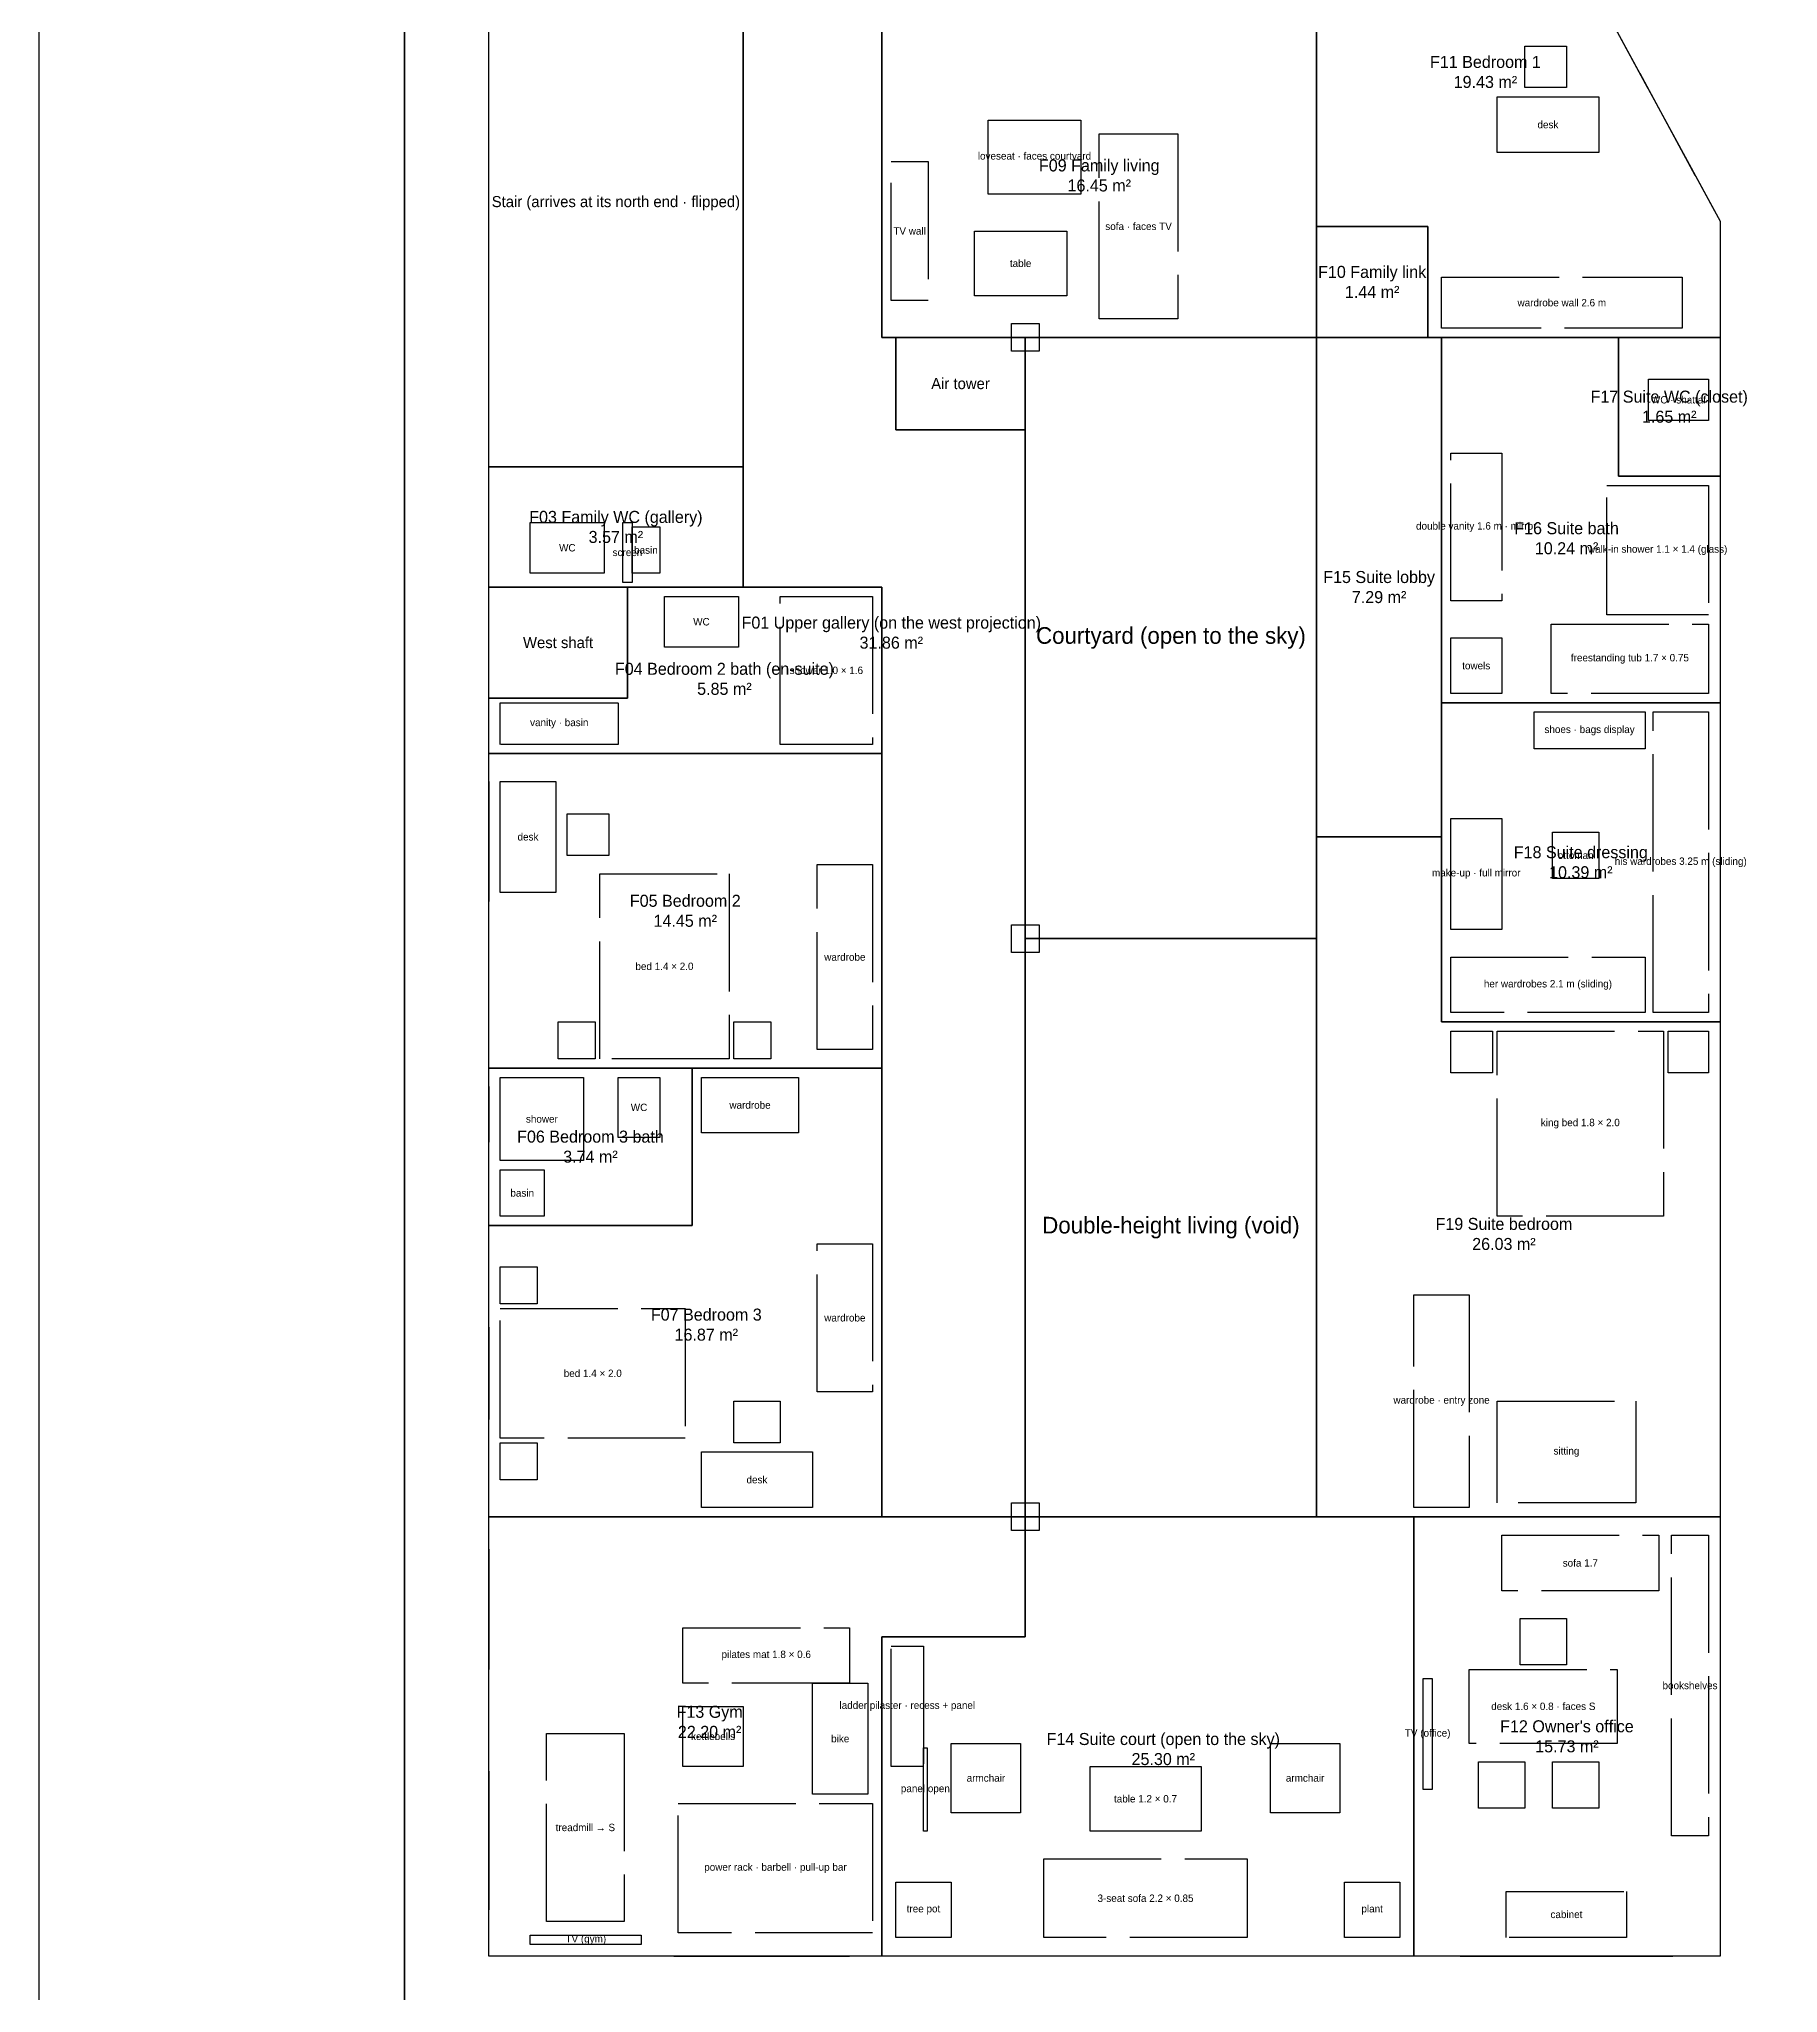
# Model space of a CAD drawing. Header units: metres. Extents: x -6.5 to 29.6, y -47.5 to 1.6.
# Drawn here: x -3.95 to 14.85, y -30.47 to -9.35 of the extents above; entities that cross this region are included whole.
import ezdxf

# ---------------------------------------------------------------- set-up
doc = ezdxf.new("R2010")
doc.units = ezdxf.units.M
doc.linetypes.add('DASHED', pattern=[1.524, 1.27, -0.254])
for name, color, linetype in [('BUILDING-OUTLINE', 1, 'CONTINUOUS'), ('DOORS', 1, 'CONTINUOUS'), ('FURNITURE', 8, 'DASHED'), ('GF-OUTLINE', 8, 'DASHED'), ('MARKS', 4, 'DASHED'), ('OPENINGS', 6, 'CONTINUOUS'), ('ROOM-LABELS', 7, 'CONTINUOUS'), ('ROOMS-CIRC', 9, 'CONTINUOUS'), ('ROOMS-CORE', 252, 'CONTINUOUS'), ('ROOMS-FAMILY', 40, 'CONTINUOUS'), ('ROOMS-GUEST', 32, 'CONTINUOUS'), ('ROOMS-GYM', 4, 'CONTINUOUS'), ('ROOMS-OPEN', 3, 'CONTINUOUS'), ('ROOMS-SERVICE', 140, 'CONTINUOUS'), ('SITE-DRIVEWAY', 5, 'CONTINUOUS'), ('SITE-ENVELOPE', 3, 'CONTINUOUS'), ('SITE-LAND', 8, 'CONTINUOUS'), ('VOIDS', 150, 'CONTINUOUS'), ('WINDOWS', 4, 'CONTINUOUS')]:
    doc.layers.add(name, color=color, linetype=linetype)

msp = doc.modelspace()

# ---------------------------------------------------------------- linework, layer by layer
at = {"layer": 'BUILDING-OUTLINE'}
msp.add_lwpolyline([(0.91, -6.0734), (11.371, -6.0734), (14.221, -11.3184), (14.221, -30.0734), (0.91, -30.0734)], close=True, dxfattribs=at)
at = {"layer": 'DOORS'}
for p, q in [((9.96, -11.3734), (10.96, -11.3734)), ((9.91, -12.5734), (11.01, -12.5734)), ((11.21, -12.7234), (11.21, -13.7234)), ((3.66, -14.2734), (3.66, -15.1734)), ((11.21, -16.6734), (11.21, -17.6734)), ((2.61, -17.0734), (3.51, -17.0734)), ((5.16, -17.1734), (5.16, -18.1734)), ((9.96, -17.9734), (10.96, -17.9734)), ((5.16, -21.2734), (5.16, -22.2734)), ((6.71, -25.5734), (6.71, -26.4734)), ((10.91, -25.5734), (10.91, -26.4234))]:
    msp.add_line(p, q, dxfattribs=at)
at = {"layer": 'FURNITURE'}
for points in [[(12.11, -9.4234), (12.56, -9.4234), (12.56, -9.8734), (12.11, -9.8734)], [(11.81, -9.9734), (12.91, -9.9734), (12.91, -10.5734), (11.81, -10.5734)], [(6.31, -10.2234), (7.31, -10.2234), (7.31, -11.0234), (6.31, -11.0234)], [(7.51, -10.3734), (8.36, -10.3734), (8.36, -12.3734), (7.51, -12.3734)], [(5.26, -10.6734), (5.66, -10.6734), (5.66, -12.1734), (5.26, -12.1734)], [(6.16, -11.4234), (7.16, -11.4234), (7.16, -12.1234), (6.16, -12.1234)], [(11.21, -11.9234), (13.81, -11.9234), (13.81, -12.4734), (11.21, -12.4734)], [(13.446, -13.0234), (14.096, -13.0234), (14.096, -13.4734), (13.446, -13.4734)], [(11.31, -13.8234), (11.86, -13.8234), (11.86, -15.4234), (11.31, -15.4234)], [(12.996, -14.1734), (14.096, -14.1734), (14.096, -15.5734), (12.996, -15.5734)], [(1.36, -14.5734), (2.16, -14.5734), (2.16, -15.1234), (1.36, -15.1234)], [(2.36, -14.5734), (2.46, -14.5734), (2.46, -15.2234), (2.36, -15.2234)], [(2.46, -14.6234), (2.76, -14.6234), (2.76, -15.1234), (2.46, -15.1234)], [(2.81, -15.3734), (3.61, -15.3734), (3.61, -15.9234), (2.81, -15.9234)], [(4.06, -15.3734), (5.06, -15.3734), (5.06, -16.9734), (4.06, -16.9734)], [(11.31, -15.8234), (11.86, -15.8234), (11.86, -16.4234), (11.31, -16.4234)], [(12.396, -15.6734), (14.096, -15.6734), (14.096, -16.4234), (12.396, -16.4234)], [(1.035, -16.5234), (2.31, -16.5234), (2.31, -16.9734), (1.035, -16.9734)], [(12.21, -16.6234), (13.41, -16.6234), (13.41, -17.0234), (12.21, -17.0234)], [(13.496, -16.6234), (14.096, -16.6234), (14.096, -19.8734), (13.496, -19.8734)], [(1.035, -17.3734), (1.635, -17.3734), (1.635, -18.5734), (1.035, -18.5734)], [(1.76, -17.7234), (2.21, -17.7234), (2.21, -18.1734), (1.76, -18.1734)], [(11.31, -17.7734), (11.86, -17.7734), (11.86, -18.9734), (11.31, -18.9734)], [(12.41, -17.9234), (12.91, -17.9234), (12.91, -18.4234), (12.41, -18.4234)], [(2.11, -18.3734), (3.51, -18.3734), (3.51, -20.3734), (2.11, -20.3734)], [(4.46, -18.2734), (5.06, -18.2734), (5.06, -20.2734), (4.46, -20.2734)], [(11.31, -19.2734), (13.41, -19.2734), (13.41, -19.8734), (11.31, -19.8734)], [(1.66, -19.9734), (2.06, -19.9734), (2.06, -20.3734), (1.66, -20.3734)], [(3.56, -19.9734), (3.96, -19.9734), (3.96, -20.3734), (3.56, -20.3734)], [(11.31, -20.0734), (11.76, -20.0734), (11.76, -20.5234), (11.31, -20.5234)], [(11.81, -20.0734), (13.61, -20.0734), (13.61, -22.0734), (11.81, -22.0734)], [(13.66, -20.0734), (14.096, -20.0734), (14.096, -20.5234), (13.66, -20.5234)], [(1.035, -20.5734), (1.935, -20.5734), (1.935, -21.4734), (1.035, -21.4734)], [(2.31, -20.5734), (2.76, -20.5734), (2.76, -21.2234), (2.31, -21.2234)], [(3.21, -20.5734), (4.26, -20.5734), (4.26, -21.1734), (3.21, -21.1734)], [(1.035, -21.5734), (1.51, -21.5734), (1.51, -22.0734), (1.035, -22.0734)], [(4.46, -22.3734), (5.06, -22.3734), (5.06, -23.9734), (4.46, -23.9734)], [(1.035, -22.6234), (1.435, -22.6234), (1.435, -23.0234), (1.035, -23.0234)], [(10.91, -22.9234), (11.51, -22.9234), (11.51, -25.2234), (10.91, -25.2234)], [(1.035, -23.0734), (3.035, -23.0734), (3.035, -24.4734), (1.035, -24.4734)], [(3.56, -24.0734), (4.06, -24.0734), (4.06, -24.5234), (3.56, -24.5234)], [(11.81, -24.0734), (13.31, -24.0734), (13.31, -25.1734), (11.81, -25.1734)], [(1.035, -24.5234), (1.435, -24.5234), (1.435, -24.9234), (1.035, -24.9234)], [(3.21, -24.6234), (4.41, -24.6234), (4.41, -25.2234), (3.21, -25.2234)], [(11.86, -25.5234), (13.56, -25.5234), (13.56, -26.1234), (11.86, -26.1234)], [(13.696, -25.5234), (14.096, -25.5234), (14.096, -28.7734), (13.696, -28.7734)], [(3.01, -26.5234), (4.81, -26.5234), (4.81, -27.1234), (3.01, -27.1234)], [(12.06, -26.4234), (12.56, -26.4234), (12.56, -26.9234), (12.06, -26.9234)], [(5.26, -26.7234), (5.61, -26.7234), (5.61, -28.0234), (5.26, -28.0234)], [(11.51, -26.9734), (13.11, -26.9734), (13.11, -27.7734), (11.51, -27.7734)], [(4.41, -27.1234), (5.01, -27.1234), (5.01, -28.3234), (4.41, -28.3234)], [(11.01, -27.0734), (11.11, -27.0734), (11.11, -28.2734), (11.01, -28.2734)], [(3.01, -27.3734), (3.66, -27.3734), (3.66, -28.0234), (3.01, -28.0234)], [(1.535, -27.6684), (2.375, -27.6684), (2.375, -29.6984), (1.535, -29.6984)], [(5.61, -27.8234), (5.65, -27.8234), (5.65, -28.7234), (5.61, -28.7234)], [(5.91, -27.7734), (6.66, -27.7734), (6.66, -28.5234), (5.91, -28.5234)], [(9.36, -27.7734), (10.11, -27.7734), (10.11, -28.5234), (9.36, -28.5234)], [(7.41, -28.0234), (8.61, -28.0234), (8.61, -28.7234), (7.41, -28.7234)], [(11.61, -27.9734), (12.11, -27.9734), (12.11, -28.4734), (11.61, -28.4734)], [(12.41, -27.9734), (12.91, -27.9734), (12.91, -28.4734), (12.41, -28.4734)], [(2.96, -28.4234), (5.06, -28.4234), (5.06, -29.8234), (2.96, -29.8234)], [(6.91, -29.0234), (9.11, -29.0234), (9.11, -29.8734), (6.91, -29.8734)], [(5.31, -29.2734), (5.91, -29.2734), (5.91, -29.8734), (5.31, -29.8734)], [(10.16, -29.2734), (10.76, -29.2734), (10.76, -29.8734), (10.16, -29.8734)], [(11.91, -29.3734), (13.21, -29.3734), (13.21, -29.8734), (11.91, -29.8734)], [(1.36, -29.8484), (2.56, -29.8484), (2.56, -29.9484), (1.36, -29.9484)]]:
    msp.add_lwpolyline(points, close=True, dxfattribs=at)
at = {"layer": 'GF-OUTLINE'}
msp.add_lwpolyline([(0.91, -6.0734), (11.371, -6.0734), (14.221, -11.3184), (14.221, -30.0734), (0.91, -30.0734)], close=True, dxfattribs=at)
at = {"layer": 'MARKS'}
msp.add_line((6.71, -12.5734), (6.71, -25.3234), dxfattribs=at)
for points in [[(6.56, -12.4234), (6.86, -12.4234), (6.86, -12.7234), (6.56, -12.7234)], [(6.56, -18.9234), (6.86, -18.9234), (6.86, -19.2234), (6.56, -19.2234)], [(6.56, -25.1734), (6.86, -25.1734), (6.86, -25.4734), (6.56, -25.4734)]]:
    msp.add_lwpolyline(points, close=True, dxfattribs=at)
at = {"layer": 'OPENINGS'}
for p, q in [((5.16, -9.1734), (5.16, -10.5734)), ((13.121, -12.8734), (13.121, -13.8734)), ((3.11, -21.0734), (3.11, -22.0734)), ((5.26, -25.3234), (6.36, -25.3234)), ((9.96, -25.3234), (10.86, -25.3234))]:
    msp.add_line(p, q, dxfattribs=at)
at = {"layer": 'ROOMS-CIRC'}
for points in [[(3.16, -6.7734), (5.16, -6.7734), (5.16, -9.0734), (5.16, -12.5734), (5.31, -12.5734), (5.31, -13.5734), (6.71, -13.5734), (6.71, -25.3234), (5.16, -25.3234), (5.16, -15.2734), (3.66, -15.2734), (3.66, -13.9734), (3.66, -8.2734), (3.16, -8.2734)], [(9.86, -11.3734), (11.06, -11.3734), (11.06, -12.5734), (9.86, -12.5734)], [(9.86, -12.5734), (11.21, -12.5734), (11.21, -17.9734), (9.86, -17.9734)]]:
    msp.add_lwpolyline(points, close=True, dxfattribs=at)
at = {"layer": 'ROOMS-CORE'}
for points in [[(0.91, -8.2734), (3.66, -8.2734), (3.66, -13.9734), (0.91, -13.9734)], [(5.31, -12.5734), (6.71, -12.5734), (6.71, -13.5734), (5.31, -13.5734)], [(0.91, -15.2734), (2.41, -15.2734), (2.41, -16.4734), (0.91, -16.4734)]]:
    msp.add_lwpolyline(points, close=True, dxfattribs=at)
at = {"layer": 'ROOMS-FAMILY'}
for points in [[(9.86, -6.0734), (11.371, -6.0734), (14.221, -11.3184), (14.221, -12.5734), (11.06, -12.5734), (11.06, -11.3734), (9.86, -11.3734)], [(5.16, -9.0734), (9.86, -9.0734), (9.86, -12.5734), (5.16, -12.5734)], [(0.91, -17.0734), (5.16, -17.0734), (5.16, -20.4734), (0.91, -20.4734)], [(3.11, -20.4734), (5.16, -20.4734), (5.16, -25.3234), (0.91, -25.3234), (0.91, -22.1734), (3.11, -22.1734)]]:
    msp.add_lwpolyline(points, close=True, dxfattribs=at)
at = {"layer": 'ROOMS-GUEST'}
for points in [[(11.21, -12.5734), (13.121, -12.5734), (13.121, -14.0734), (14.221, -14.0734), (14.221, -16.5234), (11.21, -16.5234)], [(13.121, -12.5734), (14.221, -12.5734), (14.221, -14.0734), (13.121, -14.0734)], [(11.21, -16.5234), (14.221, -16.5234), (14.221, -19.9734), (11.21, -19.9734)], [(9.86, -17.9734), (11.21, -17.9734), (11.21, -19.9734), (14.221, -19.9734), (14.221, -25.3234), (9.86, -25.3234)]]:
    msp.add_lwpolyline(points, close=True, dxfattribs=at)
at = {"layer": 'ROOMS-GYM'}
msp.add_lwpolyline([(0.91, -25.3234), (6.71, -25.3234), (6.71, -26.6234), (5.16, -26.6234), (5.16, -30.0734), (0.91, -30.0734)], close=True, dxfattribs=at)
at = {"layer": 'ROOMS-OPEN'}
msp.add_lwpolyline([(5.16, -26.6234), (6.71, -26.6234), (6.71, -25.3234), (10.91, -25.3234), (10.91, -30.0734), (5.16, -30.0734)], close=True, dxfattribs=at)
at = {"layer": 'ROOMS-SERVICE'}
for points in [[(0.91, -13.9734), (3.66, -13.9734), (3.66, -15.2734), (0.91, -15.2734)], [(2.41, -15.2734), (5.16, -15.2734), (5.16, -17.0734), (0.91, -17.0734), (0.91, -16.4734), (2.41, -16.4734)], [(0.91, -20.4734), (3.11, -20.4734), (3.11, -22.1734), (0.91, -22.1734)], [(10.91, -25.3234), (14.221, -25.3234), (14.221, -30.0734), (10.91, -30.0734)]]:
    msp.add_lwpolyline(points, close=True, dxfattribs=at)
at = {"layer": 'SITE-DRIVEWAY'}
msp.add_lwpolyline([(-3.95, -0.73), (0, 0), (0, -38.86), (-3.95, -39.59)], close=True, dxfattribs=at)
at = {"layer": 'SITE-ENVELOPE'}
msp.add_lwpolyline([(0, -38.86), (0, -3.05), (9.18, -1.36), (9.67, -1.22), (10.48, -1.65), (13.55, -7.3), (14.06, -8.86), (15.35, -9.4), (18.4, -14.8), (21.13, -21.04), (24.77, -34.3)], close=True, dxfattribs=at)
at = {"layer": 'SITE-LAND'}
msp.add_lwpolyline([(0, 0), (8.64, 1.59), (11.96, -0.17), (15.39, -6.51), (15.68, -7.37), (16.75, -7.83), (20.19, -13.91), (23.02, -20.37), (26.74, -33.94), (0, -38.86)], close=True, dxfattribs=at)
at = {"layer": 'VOIDS'}
for points in [[(6.71, -12.5734), (9.86, -12.5734), (9.86, -19.0734), (6.71, -19.0734)], [(6.71, -19.0734), (9.86, -19.0734), (9.86, -25.3234), (6.71, -25.3234)]]:
    msp.add_lwpolyline(points, close=True, dxfattribs=at)
at = {"layer": 'WINDOWS'}
for p, q in [((13.352, -9.7184), (13.949, -10.8184)), ((6.91, -12.5734), (8.21, -12.5734)), ((8.46, -12.5734), (9.76, -12.5734)), ((9.86, -13.6734), (9.86, -15.6734)), ((6.71, -15.0234), (6.71, -16.6234)), ((14.221, -15.5734), (14.221, -16.1234)), ((6.71, -17.1904), (6.71, -18.7904)), ((0.91, -17.3734), (0.91, -18.6734)), ((6.71, -19.3154), (6.71, -20.9154)), ((0.91, -20.6734), (0.91, -21.2734)), ((14.221, -21.0734), (14.221, -24.6734)), ((6.71, -21.3984), (6.71, -22.9984)), ((0.91, -23.2734), (0.91, -24.2734)), ((6.71, -23.4814), (6.71, -25.0814)), ((6.91, -25.3234), (7.91, -25.3234)), ((8.51, -25.3234), (9.51, -25.3234)), ((0.91, -25.6734), (0.91, -26.9734)), ((0.91, -28.0734), (0.91, -29.5734)), ((14.221, -28.8734), (14.221, -29.7734)), ((2.91, -30.0734), (4.81, -30.0734)), ((11.41, -30.0734), (13.71, -30.0734))]:
    msp.add_line(p, q, dxfattribs=at)

# ---------------------------------------------------------------- texts
at = {"layer": 'FURNITURE', "char_height": 0.08, "attachment_point": 5}
for s, insert in [('desk', (12.36, -10.2734)), ('loveseat · faces courtyard', (6.81, -10.6234)), ('TV wall', (5.46, -11.4234)), ('sofa · faces TV', (7.935, -11.3734)), ('table', (6.66, -11.7734)), ('wardrobe wall 2.6 m', (12.51, -12.1984)), ('WC · shattaf', (13.771, -13.2484)), ('double vanity 1.6 m · mirror', (11.585, -14.6234)), ('WC', (1.76, -14.8484)), ('screen', (2.41, -14.8984)), ('basin', (2.61, -14.8734)), ('walk-in shower 1.1 × 1.4 (glass)', (13.546, -14.8734)), ('WC', (3.21, -15.6484)), ('freestanding tub 1.7 × 0.75', (13.246, -16.0484)), ('shower 1.0 × 1.6', (4.56, -16.1734)), ('towels', (11.585, -16.1234)), ('vanity · basin', (1.6725, -16.7484)), ('shoes · bags display', (12.81, -16.8234)), ('desk', (1.335, -17.9734)), ('ottoman', (12.66, -18.1734)), ('make-up · full mirror', (11.585, -18.3734)), ('his wardrobes 3.25 m (sliding)', (13.796, -18.2484)), ('bed 1.4 × 2.0', (2.81, -19.3734)), ('wardrobe', (4.76, -19.2734)), ('her wardrobes 2.1 m (sliding)', (12.36, -19.5734)), ('WC', (2.535, -20.8984)), ('wardrobe', (3.735, -20.8734)), ('shower', (1.485, -21.0234)), ('king bed 1.8 × 2.0', (12.71, -21.0734)), ('basin', (1.2725, -21.8234)), ('wardrobe', (4.76, -23.1734)), ('bed 1.4 × 2.0', (2.035, -23.7734)), ('wardrobe · entry zone', (11.21, -24.0734)), ('sitting', (12.56, -24.6234)), ('desk', (3.81, -24.9234)), ('sofa 1.7', (12.71, -25.8234)), ('pilates mat 1.8 × 0.6', (3.91, -26.8234)), ('bookshelves', (13.896, -27.1484)), ('ladder pilaster · recess + panel', (5.435, -27.3734)), ('desk 1.6 × 0.8 · faces S', (12.31, -27.3734)), ('kettlebells', (3.335, -27.6984)), ('TV (office)', (11.06, -27.6734)), ('bike', (4.71, -27.7234)), ('panel open', (5.63, -28.2734)), ('armchair', (6.285, -28.1484)), ('armchair', (9.735, -28.1484)), ('table 1.2 × 0.7', (8.01, -28.3734)), ('treadmill → S', (1.955, -28.6834)), ('power rack · barbell · pull-up bar', (4.01, -29.1234)), ('tree pot', (5.61, -29.5734)), ('3-seat sofa 2.2 × 0.85', (8.01, -29.4484)), ('plant', (10.46, -29.5734)), ('cabinet', (12.56, -29.6234)), ('TV (gym)', (1.96, -29.8984))]:
    msp.add_mtext(s, dxfattribs=dict(at, insert=insert))
at = {"layer": 'ROOM-LABELS', "attachment_point": 5}
for s, insert, char_height in [('F11 Bedroom 1\\P19.43 m²', (11.6843, -9.7046), 0.13), ('F09 Family living\\P16.45 m²', (7.51, -10.8234), 0.13), ('Stair (arrives at its north end · flipped)', (2.285, -11.1234), 0.12), ('F10 Family link\\P1.44 m²', (10.46, -11.9734), 0.13), ('Air tower', (6.01, -13.0734), 0.12), ('F17 Suite WC (closet)\\P1.65 m²', (13.671, -13.3234), 0.13), ('F03 Family WC (gallery)\\P3.57 m²', (2.285, -14.6234), 0.13), ('F16 Suite bath\\P10.24 m²', (12.5616, -14.7457), 0.13), ('F15 Suite lobby\\P7.29 m²', (10.535, -15.2734), 0.13), ('F01 Upper gallery (on the west projection)\\P31.86 m²', (5.262, -15.7664), 0.13), ('West shaft', (1.66, -15.8734), 0.12), ('Courtyard (open to the sky)', (8.285, -15.8234), 0.18), ('F04 Bedroom 2 bath (en-suite)\\P5.85 m²', (3.4581, -16.2657), 0.13), ('F18 Suite dressing\\P10.39 m²', (12.7155, -18.2484), 0.13), ('F05 Bedroom 2\\P14.45 m²', (3.035, -18.7734), 0.13), ('F06 Bedroom 3 bath\\P3.74 m²', (2.01, -21.3234), 0.13), ('Double-height living (void)', (8.285, -22.1984), 0.18), ('F19 Suite bedroom\\P26.03 m²', (11.8843, -22.2672), 0.13), ('F07 Bedroom 3\\P16.87 m²', (3.2622, -23.2475), 0.13), ('F13 Gym\\P22.20 m²', (3.2982, -27.5418), 0.13), ('F14 Suite court (open to the sky)\\P25.30 m²', (8.2023, -27.8358), 0.13), ("F12 Owner's office\\P15.73 m²", (12.5655, -27.6984), 0.13)]:
    msp.add_mtext(s, dxfattribs=dict(at, insert=insert, char_height=char_height))

doc.saveas('drawing.dxf')
